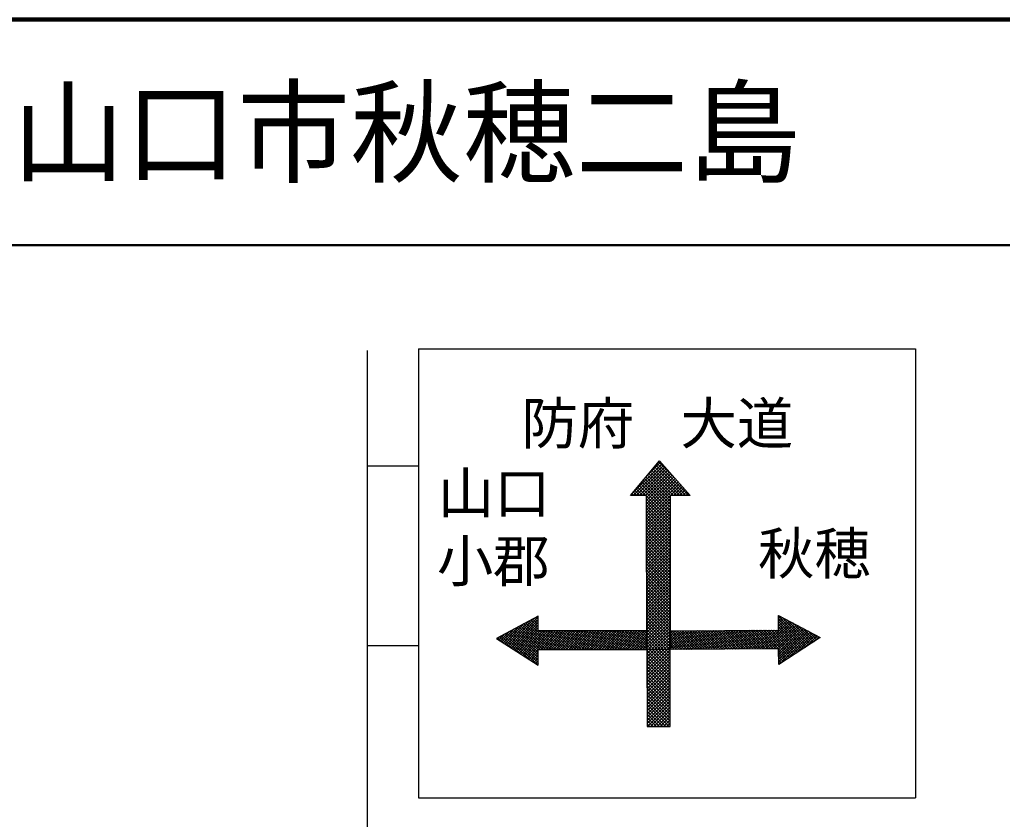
# Model space of a CAD drawing. Units: millimetres, scale not verified. Extents: x 40000 to 680000, y 20000 to 380000.
# Drawn here: x 405362 to 448966, y 344528 to 380000 of the extents above; entities that cross this region are included whole.
import ezdxf
from ezdxf.enums import TextEntityAlignment as Align

# ---------------------------------------------------------------- set-up
doc = ezdxf.new("R2010")
doc.units = ezdxf.units.MM
doc.header["$LTSCALE"] = 1000
for name, color, linetype, lineweight in [('M-STR-STRC', 7, 'Continuous', 25), ('M-TTL', 2, 'Continuous', 140), ('M-TTL-LINE', 7, 'Continuous', 50)]:
    doc.layers.add(name, color=color, linetype=linetype, lineweight=lineweight)
doc.layers.add('M-TTL-TXT', color=7, linetype='Continuous')
doc.styles.add('ＭＳ ゴシック', font='')
doc.styles.get('ＭＳ ゴシック').set_extended_font_data('MS Gothic')

msp = doc.modelspace()

# ---------------------------------------------------------------- linework, layer by layer
at = {"layer": 'M-STR-STRC'}
for p, q in [((423053, 365404), (423053, 345478)), ((420779, 365328), (420779, 343579)), ((420779, 360214), (423053, 360214)), ((432586, 359030), (433869, 360302)), ((432586, 358894), (433933, 360230)), ((433208, 359783), (433805, 360375)), ((434790, 358894), (433526, 360168)), ((434926, 358894), (433588, 360243)), ((435062, 358894), (433650, 360318)), ((434415, 359684), (433712, 360393)), ((432723, 358894), (433997, 360157)), ((432861, 358894), (434061, 360084)), ((432998, 358894), (434126, 360012)), ((433136, 358894), (434190, 359939)), ((433180, 358802), (434254, 359866)), ((433180, 358666), (434318, 359794)), ((434220, 358781), (433216, 359793)), ((434245, 358894), (433278, 359868)), ((434381, 358894), (433340, 359943)), ((434517, 358894), (433402, 360018)), ((434653, 358894), (433464, 360093)), ((434220, 357956), (432845, 359344)), ((434220, 358094), (432907, 359419)), ((434220, 358231), (432969, 359494)), ((434220, 358369), (433031, 359569)), ((434220, 358506), (433093, 359643)), ((434220, 358644), (433154, 359718)), ((433181, 358530), (434382, 359721)), ((433181, 358394), (434446, 359648)), ((433181, 358257), (434511, 359576)), ((433181, 358121), (434575, 359503)), ((433181, 357985), (434639, 359430)), ((434235, 358894), (434703, 359358)), ((432609, 358894), (432535, 358969)), ((432746, 358894), (432597, 359044)), ((432882, 358894), (432659, 359119)), ((433018, 358894), (432721, 359194)), ((433154, 358894), (432783, 359269)), ((434220, 357819), (433180, 358868)), ((433181, 357849), (434220, 358879)), ((434373, 358894), (434767, 359285)), ((434510, 358894), (434831, 359213)), ((434647, 358894), (434896, 359140)), ((434785, 358894), (434960, 359067)), ((434922, 358894), (435024, 358995)), ((435060, 358894), (435088, 358922)), ((434220, 357681), (433180, 358730)), ((433181, 357713), (434220, 358742)), ((434221, 357544), (433181, 358593)), ((434221, 357406), (433181, 358455)), ((433182, 357577), (434220, 358606)), ((433182, 357441), (434220, 358470)), ((434221, 357269), (433181, 358318)), ((434221, 357131), (433181, 358180)), ((434221, 356994), (433181, 358042)), ((433182, 357305), (434220, 358334)), ((433182, 357168), (434220, 358198)), ((433182, 357032), (434220, 358061)), ((434221, 356856), (433181, 357905)), ((434221, 356719), (433181, 357767)), ((433182, 356896), (434220, 357925)), ((434221, 356581), (433182, 357630)), ((433183, 356760), (434220, 357789)), ((433183, 356624), (434220, 357653)), ((434221, 356444), (433182, 357492)), ((434221, 356306), (433182, 357355)), ((434221, 356169), (433182, 357217)), ((433183, 356488), (434221, 357517)), ((433183, 356352), (434221, 357381)), ((433183, 356216), (434221, 357244)), ((434221, 356031), (433182, 357079)), ((434222, 355894), (433182, 356942)), ((434222, 355756), (433182, 356804)), ((433183, 356079), (434221, 357108)), ((433183, 355943), (434221, 356972)), ((433184, 355807), (434221, 356836)), ((433184, 355671), (434221, 356700)), ((434222, 355619), (433183, 356667)), ((434222, 355481), (433183, 356529)), ((434222, 355344), (433183, 356391)), ((434222, 355206), (433183, 356254)), ((433184, 355535), (434221, 356563)), ((433184, 355399), (434221, 356427)), ((433184, 355263), (434221, 356291)), ((434222, 355069), (433183, 356116)), ((434222, 354931), (433183, 355979)), ((433184, 355127), (434221, 356155)), ((433184, 354990), (434221, 356019)), ((434222, 354794), (433184, 355841)), ((433185, 354854), (434222, 355882)), ((434222, 354656), (433184, 355704)), ((434222, 354519), (433184, 355566)), ((434222, 354381), (433184, 355428)), ((433185, 354718), (434222, 355746)), ((433185, 354582), (434222, 355610)), ((433185, 354446), (434222, 355474)), ((434223, 354244), (433184, 355291)), ((434223, 354106), (433184, 355153)), ((434223, 353969), (433184, 355016)), ((433185, 354310), (434222, 355338)), ((433185, 354174), (434222, 355202)), ((433185, 354038), (434222, 355065)), ((434223, 353831), (433185, 354878)), ((434223, 353694), (433185, 354741)), ((434223, 353556), (433185, 354603)), ((433186, 353901), (434222, 354929)), ((433186, 353765), (434222, 354793)), ((433186, 353629), (434222, 354657)), ((433186, 353493), (434222, 354521)), ((434223, 353418), (433185, 354465)), ((434223, 353281), (433185, 354328)), ((434223, 353143), (433185, 354190)), ((433186, 353357), (434222, 354384)), ((433186, 353221), (434223, 354248)), ((433186, 353085), (434223, 354112)), ((434223, 353006), (433185, 354053)), ((434223, 352868), (433186, 353915)), ((434223, 352731), (433186, 353777)), ((434223, 352593), (433186, 353640)), ((433187, 352949), (434223, 353976)), ((433187, 352812), (434223, 353840)), ((433187, 352676), (434223, 353703)), ((427740, 353210), (426903, 352307)), ((427966, 353332), (426974, 352262)), ((428192, 353454), (427045, 352216)), ((428363, 353516), (427115, 352171)), ((428365, 353396), (427186, 352125)), ((428366, 353275), (427257, 352080)), ((428959, 352065), (427731, 353204)), ((429081, 352065), (427808, 353246)), ((429203, 352065), (427885, 353288)), ((428369, 352951), (427962, 353329)), ((428368, 353065), (428039, 353371)), ((428367, 353179), (428116, 353412)), ((428366, 353293), (428192, 353454)), ((428364, 353407), (428269, 353495)), ((428363, 353521), (428346, 353537)), ((434224, 352456), (433186, 353502)), ((434224, 352318), (433186, 353365)), ((434224, 352181), (433186, 353227)), ((433187, 352540), (434223, 353567)), ((433187, 352404), (434223, 353431)), ((433187, 352268), (434223, 353295)), ((438208, 352091), (439518, 353322)), ((438330, 352092), (439596, 353281)), ((438452, 352093), (439673, 353240)), ((438574, 352093), (439750, 353199)), ((439037, 353325), (439209, 353487)), ((439037, 353211), (439287, 353446)), ((439037, 353097), (439364, 353405)), ((439037, 352983), (439441, 353364)), ((439037, 353307), (440154, 352119)), ((439038, 353553), (439055, 353569)), ((439038, 353548), (440295, 352211)), ((439038, 353439), (439132, 353528)), ((439038, 353428), (440225, 352165)), ((439210, 353486), (440366, 352257)), ((439437, 353366), (440436, 352303)), ((439663, 353245), (440507, 352349)), ((427062, 352843), (426691, 352443)), ((427288, 352966), (426761, 352398)), ((427514, 353088), (426832, 352352)), ((428369, 351483), (426961, 352789)), ((428370, 351595), (427038, 352831)), ((428370, 351708), (427115, 352872)), ((428371, 351820), (427192, 352914)), ((428371, 351933), (427269, 352955)), ((428367, 353155), (427328, 352035)), ((428372, 352045), (427346, 352997)), ((428368, 353034), (427399, 351989)), ((428472, 352065), (427423, 353038)), ((428369, 352914), (427469, 351944)), ((428594, 352065), (427500, 353080)), ((428459, 352889), (427540, 351898)), ((428716, 352065), (427577, 353121)), ((428572, 352889), (427611, 351853)), ((428838, 352065), (427654, 353163)), ((428685, 352889), (427682, 351808)), ((428798, 352889), (427753, 351762)), ((428911, 352889), (427824, 351717)), ((429024, 352889), (427894, 351671)), ((429137, 352889), (428372, 352065)), ((429325, 352065), (428436, 352889)), ((429250, 352889), (428485, 352065)), ((429446, 352065), (428558, 352889)), ((429363, 352889), (428598, 352065)), ((429568, 352065), (428679, 352889)), ((429476, 352889), (428711, 352065)), ((429690, 352064), (428801, 352889)), ((429589, 352890), (428824, 352065)), ((429812, 352064), (428923, 352889)), ((429702, 352890), (428937, 352065)), ((429934, 352064), (429044, 352889)), ((429815, 352890), (429050, 352065)), ((429928, 352890), (429163, 352065)), ((430055, 352064), (429166, 352889)), ((430041, 352890), (429275, 352065)), ((430177, 352064), (429288, 352889)), ((430154, 352890), (429388, 352065)), ((430299, 352064), (429409, 352889)), ((430267, 352890), (429501, 352065)), ((430421, 352064), (429531, 352889)), ((430380, 352890), (429614, 352065)), ((430543, 352064), (429653, 352890)), ((430493, 352890), (429727, 352064)), ((430664, 352064), (429774, 352890)), ((430606, 352890), (429840, 352064)), ((430786, 352064), (429896, 352890)), ((430719, 352890), (429953, 352064)), ((430908, 352064), (430018, 352890)), ((430832, 352890), (430066, 352064)), ((431030, 352064), (430139, 352890)), ((430945, 352890), (430179, 352064)), ((431152, 352064), (430261, 352890)), ((431058, 352890), (430291, 352064)), ((431273, 352064), (430383, 352890)), ((431171, 352890), (430404, 352064)), ((431395, 352064), (430504, 352890)), ((431284, 352890), (430517, 352064)), ((431517, 352064), (430626, 352890)), ((431397, 352890), (430630, 352064)), ((431510, 352890), (430743, 352064)), ((431639, 352064), (430748, 352890)), ((431623, 352891), (430856, 352064)), ((431760, 352064), (430869, 352890)), ((431735, 352891), (430969, 352064)), ((431882, 352064), (430991, 352890)), ((431848, 352891), (431082, 352064)), ((432004, 352063), (431113, 352890)), ((431961, 352891), (431194, 352064)), ((432126, 352063), (431234, 352890)), ((432074, 352891), (431307, 352064)), ((432248, 352063), (431356, 352890)), ((432187, 352891), (431420, 352064)), ((432369, 352063), (431478, 352890)), ((432300, 352891), (431533, 352064)), ((432491, 352063), (431599, 352891)), ((432413, 352891), (431646, 352064)), ((432613, 352063), (431721, 352891)), ((432526, 352891), (431759, 352064)), ((432735, 352063), (431843, 352891)), ((432639, 352891), (431872, 352064)), ((432857, 352063), (431964, 352891)), ((432752, 352891), (431985, 352063)), ((432978, 352063), (432086, 352891)), ((432865, 352891), (432098, 352063)), ((433100, 352063), (432208, 352891)), ((432978, 352891), (432210, 352063)), ((433091, 352891), (432323, 352063)), ((433187, 352095), (432329, 352891)), ((433185, 352870), (432436, 352063)), ((433187, 352208), (432451, 352891)), ((433187, 352321), (432573, 352891)), ((433186, 352435), (432694, 352891)), ((433186, 352548), (432816, 352891)), ((433186, 352661), (432938, 352891)), ((433185, 352775), (433059, 352891)), ((433185, 352888), (433181, 352891)), ((434205, 352062), (433186, 353090)), ((434069, 352062), (433187, 352952)), ((433932, 352062), (433187, 352814)), ((433188, 352132), (434223, 353159)), ((433255, 352063), (434223, 353022)), ((433393, 352063), (434223, 352886)), ((434221, 352887), (434225, 352891)), ((434221, 352774), (434346, 352891)), ((434221, 352870), (434975, 352068)), ((434222, 352547), (434590, 352893)), ((434222, 352661), (434468, 352892)), ((434223, 352207), (434955, 352895)), ((434223, 352434), (434711, 352894)), ((434223, 352321), (434833, 352894)), ((434224, 352094), (435076, 352896)), ((434311, 352063), (435198, 352897)), ((434315, 352891), (435088, 352068)), ((434428, 352892), (435201, 352069)), ((434433, 352064), (435320, 352897)), ((434541, 352893), (435314, 352070)), ((434555, 352065), (435441, 352898)), ((434654, 352893), (435427, 352071)), ((434677, 352065), (435563, 352899)), ((434766, 352894), (435540, 352072)), ((434798, 352066), (435685, 352900)), ((434879, 352895), (435653, 352072)), ((434920, 352067), (435806, 352900)), ((434992, 352895), (435765, 352073)), ((435042, 352068), (435928, 352901)), ((435105, 352896), (435878, 352074)), ((435164, 352069), (436050, 352902)), ((435218, 352897), (435991, 352075)), ((435286, 352070), (436171, 352903)), ((435331, 352897), (436104, 352076)), ((435407, 352071), (436293, 352903)), ((435444, 352898), (436217, 352077)), ((435529, 352072), (436415, 352904)), ((435557, 352899), (436330, 352077)), ((435651, 352072), (436536, 352905)), ((435670, 352900), (436443, 352078)), ((435773, 352073), (436658, 352906)), ((435783, 352900), (436556, 352079)), ((435894, 352074), (436780, 352907)), ((435896, 352901), (436668, 352080)), ((436009, 352902), (436781, 352081)), ((436016, 352075), (436901, 352907)), ((436122, 352902), (436894, 352081)), ((436138, 352076), (437023, 352908)), ((436235, 352903), (437007, 352082)), ((436260, 352077), (437145, 352909)), ((436348, 352904), (437120, 352083)), ((436382, 352078), (437266, 352910)), ((436461, 352905), (437233, 352084)), ((436503, 352079), (437388, 352910)), ((436574, 352905), (437346, 352085)), ((436625, 352079), (437510, 352911)), ((436687, 352906), (437459, 352085)), ((436747, 352080), (437631, 352912)), ((436800, 352907), (437571, 352086)), ((436869, 352081), (437753, 352913)), ((436913, 352907), (437684, 352087)), ((436991, 352082), (437875, 352913)), ((437026, 352908), (437797, 352088)), ((437112, 352083), (437996, 352914)), ((437139, 352909), (437910, 352089)), ((437234, 352084), (438118, 352915)), ((437252, 352909), (438023, 352089)), ((437356, 352085), (438240, 352916)), ((437365, 352910), (438136, 352090)), ((437478, 352086), (438361, 352916)), ((437478, 352911), (438249, 352091)), ((437591, 352912), (438362, 352092)), ((437599, 352086), (438483, 352917)), ((437704, 352912), (438475, 352093)), ((437721, 352087), (438605, 352918)), ((437817, 352913), (438587, 352094)), ((437843, 352088), (438726, 352919)), ((437930, 352914), (438700, 352094)), ((437965, 352089), (438848, 352919)), ((438043, 352914), (438813, 352095)), ((438087, 352090), (438970, 352920)), ((438156, 352915), (438926, 352096)), ((438269, 352916), (439039, 352097)), ((438382, 352917), (439520, 351706)), ((438495, 352917), (439590, 351752)), ((438608, 352918), (439661, 351798)), ((438696, 352094), (439827, 353158)), ((438721, 352919), (439731, 351844)), ((438817, 352095), (439905, 353117)), ((438834, 352919), (439802, 351890)), ((438939, 352096), (439982, 353076)), ((438947, 352920), (439872, 351936)), ((439036, 352945), (439943, 351982)), ((439037, 353186), (440084, 352073)), ((439037, 353066), (440013, 352028)), ((439040, 352077), (440059, 353035)), ((439041, 351965), (440136, 352994)), ((439042, 351852), (440214, 352953)), ((439044, 351740), (440291, 352912)), ((439045, 351627), (440368, 352871)), ((439046, 351515), (440445, 352830)), ((439047, 351402), (440523, 352789)), ((439890, 353125), (440577, 352395)), ((440117, 353004), (440648, 352440)), ((440344, 352884), (440718, 352486)), ((440571, 352764), (440789, 352532)), ((426610, 352599), (426549, 352534)), ((426803, 352371), (426576, 352582)), ((426836, 352721), (426620, 352489)), ((427197, 352118), (426653, 352623)), ((427592, 351866), (426730, 352665)), ((427986, 351613), (426807, 352706)), ((428369, 351370), (426884, 352748)), ((433185, 352749), (432549, 352063)), ((433186, 352628), (432662, 352063)), ((433186, 352507), (432775, 352063)), ((433187, 352385), (432888, 352063)), ((433796, 352062), (433187, 352677)), ((433660, 352063), (433187, 352539)), ((433523, 352063), (433187, 352402)), ((433530, 352063), (434223, 352750)), ((433667, 352063), (434223, 352614)), ((433805, 352062), (434224, 352478)), ((433942, 352062), (434224, 352342)), ((434222, 352748), (434862, 352067)), ((434222, 352627), (434749, 352066)), ((434222, 352506), (434637, 352065)), ((434223, 352384), (434524, 352064)), ((439429, 351647), (440600, 352748)), ((439821, 351903), (440677, 352707)), ((440214, 352158), (440754, 352666)), ((440606, 352413), (440831, 352625)), ((440798, 352643), (440859, 352578)), ((420779, 352243), (423053, 352243)), ((428372, 352064), (427965, 351626)), ((428371, 351942), (428036, 351581)), ((433187, 352264), (433001, 352063)), ((433187, 352143), (433113, 352063)), ((433387, 352063), (433187, 352264)), ((433251, 352063), (433188, 352127)), ((433188, 352006), (433245, 352063)), ((434225, 351002), (433188, 352039)), ((433189, 351865), (433386, 352062)), ((434225, 350860), (433189, 351896)), ((433190, 351725), (433527, 352062)), ((433191, 351584), (433669, 352062)), ((433192, 351444), (433810, 352062)), ((433193, 351303), (433952, 352062)), ((433194, 351163), (434093, 352062)), ((433195, 351022), (434224, 352052)), ((433196, 350882), (434224, 351910)), ((434224, 351143), (433306, 352062)), ((434224, 351285), (433447, 352062)), ((434224, 351426), (433589, 352062)), ((434224, 351568), (433730, 352062)), ((434224, 351710), (433871, 352062)), ((434224, 351851), (434013, 352062)), ((434079, 352062), (434224, 352205)), ((434224, 351993), (434154, 352062)), ((434217, 352062), (434224, 352069)), ((434223, 352263), (434411, 352064)), ((434224, 352142), (434298, 352063)), ((439040, 352096), (439449, 351661)), ((439041, 351974), (439379, 351615)), ((428371, 351820), (428107, 351535)), ((428370, 351697), (428178, 351490)), ((428370, 351575), (428248, 351444)), ((428369, 351453), (428319, 351399)), ((434225, 350719), (433190, 351754)), ((434225, 350577), (433191, 351611)), ((434225, 350436), (433192, 351469)), ((433197, 350741), (434224, 351769)), ((433197, 350601), (434224, 351628)), ((433198, 350460), (434224, 351486)), ((439042, 351851), (439308, 351569)), ((439044, 351729), (439238, 351523)), ((439045, 351607), (439167, 351477)), ((439046, 351485), (439097, 351431)), ((434225, 350294), (433193, 351327)), ((434225, 350153), (433194, 351184)), ((434225, 350011), (433195, 351042)), ((433199, 350320), (434224, 351345)), ((433200, 350180), (434224, 351204)), ((433201, 350039), (434225, 351062)), ((434225, 349870), (433195, 350900)), ((434226, 349728), (433196, 350757)), ((434226, 349587), (433197, 350615)), ((433202, 349899), (434225, 350921)), ((433203, 349758), (434225, 350780)), ((433204, 349618), (434225, 350638)), ((434226, 349445), (433198, 350472)), ((434226, 349303), (433199, 350330)), ((434226, 349162), (433200, 350188)), ((433205, 349477), (434225, 350497)), ((433206, 349337), (434225, 350356)), ((433207, 349196), (434225, 350214)), ((434226, 349020), (433201, 350045)), ((434226, 348879), (433202, 349903)), ((434226, 348737), (433203, 349760)), ((433208, 349056), (434225, 350073)), ((433209, 348915), (434225, 349932)), ((433210, 348775), (434225, 349790)), ((434180, 348642), (433204, 349618)), ((434038, 348642), (433205, 349476)), ((433897, 348642), (433206, 349333)), ((433219, 348642), (434226, 349649)), ((433360, 348642), (434226, 349508)), ((433502, 348642), (434226, 349366)), ((433756, 348642), (433207, 349191)), ((433614, 348642), (433208, 349048)), ((433473, 348642), (433209, 348906)), ((433643, 348642), (434226, 349225)), ((433784, 348642), (434226, 349084)), ((433926, 348642), (434226, 348942)), ((433331, 348642), (433210, 348764)), ((434067, 348642), (434226, 348801)), ((434209, 348642), (434226, 348660)), ((423053, 345478), (445113, 345478))]:
    msp.add_line(p, q, dxfattribs=at)
msp.add_lwpolyline([(423053, 365404), (445113, 365404), (445113, 345478)], dxfattribs=at)
for points in [[(433180, 358894), (432473, 358894), (433749, 360438), (435113, 358894), (434220, 358894), (434224, 352062), (433188, 352063)], [(428369, 352889), (428363, 353546), (426521, 352552), (428369, 351367), (428372, 352065), (433188, 352063), (433185, 352891)], [(439036, 352921), (439038, 353577), (440887, 352596), (439047, 351399), (439040, 352097), (434224, 352062), (434221, 352891)], [(434224, 352062), (433322, 352062), (433188, 352063), (433211, 348642), (433222, 348642), (434226, 348642)]]:
    msp.add_lwpolyline(points, close=True, dxfattribs=at)
at = {"layer": 'M-TTL'}
msp.add_line((680000, 380000), (40000, 380000), dxfattribs=at)
at = {"layer": 'M-TTL-LINE'}
msp.add_line((40000, 370000), (680000, 370000), dxfattribs=at)

# ---------------------------------------------------------------- texts
at = {"layer": 'M-STR-STRC', "style": 'ＭＳ ゴシック'}
for s, p in [('防府', (430132, 360627)), ('大道', (437186, 360627)), ('山口', (426412, 357538)), ('小郡', (426377, 354519)), ('秋穂', (440623, 354859))]:
    msp.add_text(s, height=1833, dxfattribs=at).set_placement(p, align=Align.BOTTOM_CENTER)
at = {"layer": 'M-TTL-TXT', "style": 'ＭＳ ゴシック'}
msp.add_text('山口市秋穂二島', height=3666, dxfattribs=at).set_placement((405024, 375000), align=Align.MIDDLE_LEFT)

doc.saveas('drawing.dxf')
